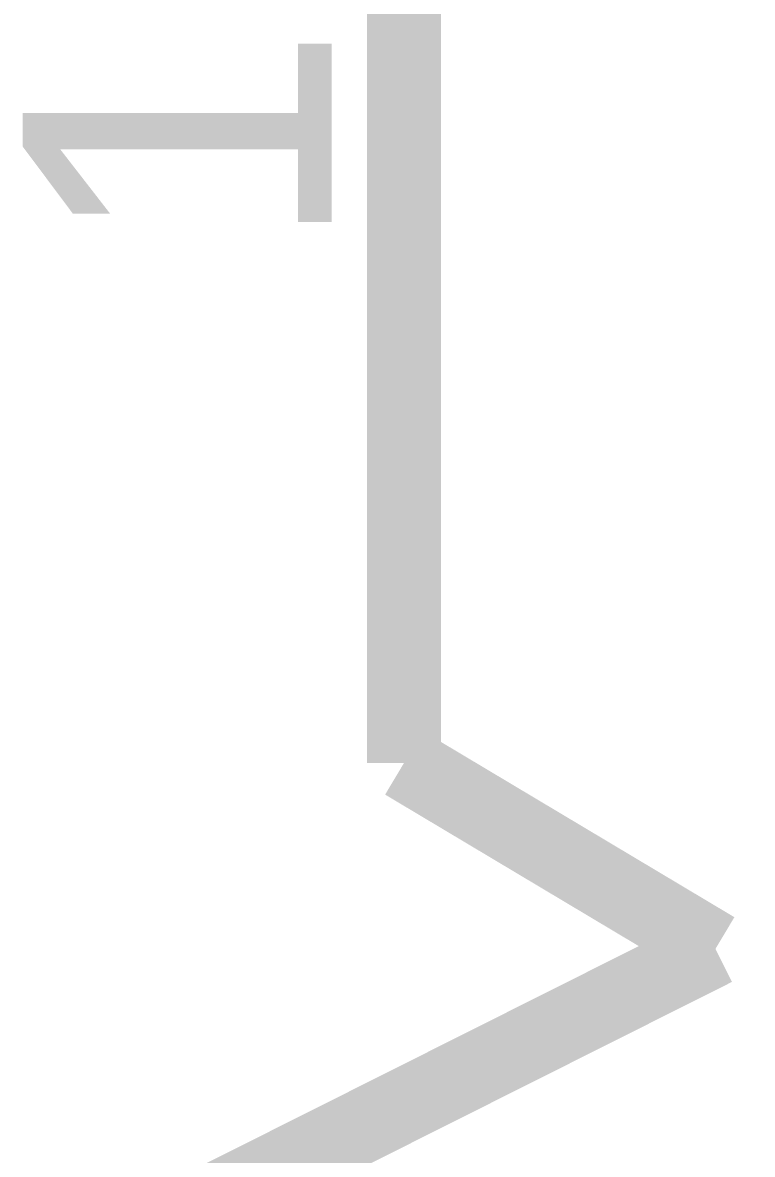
# Model space of a CAD drawing. Header units: inches. Extents: x 0 to 16.9, y 0 to 11.7.
# Drawn here: x 5.2155 to 5.3322, y 9.9253 to 10.1061 of the extents above; entities that cross this region are included whole.
import ezdxf

# ---------------------------------------------------------------- set-up
doc = ezdxf.new("R2010")
doc.units = ezdxf.units.IN
doc.header["$MEASUREMENT"] = 0
doc.layers.add('Sheet', color=255, linetype='Continuous')

msp = doc.modelspace()

# ---------------------------------------------------------------- linework, layer by layer
at = {"layer": 'Sheet'}
for points in [[(5.27649, 9.98783, 0.0118, 0.0118, 0), (5.27649, 10.18808, 0.0118, 0.0118, 0)], [(5.27649, 9.98783, 0.0118, 0.0118, 0), (5.27649, 10.01792, 0.0118, 0.0118, 0)], [(5.27649, 9.98783, 0.0118, 0.0118, 0), (5.32626, 9.95811, 0.0118, 0.0118, 0)], [(5.32626, 9.95811, 0.0118, 0.0118, 0), (5.22634, 9.90795, 0.0118, 0.0118, 0)]]:
    msp.add_lwpolyline(points, format="xyseb", dxfattribs=at)

# ---------------------------------------------------------------- texts
msp.add_text('1', height=0.04939, rotation=90, dxfattribs=at).set_placement((5.26492, 10.06924))

doc.saveas('drawing.dxf')
